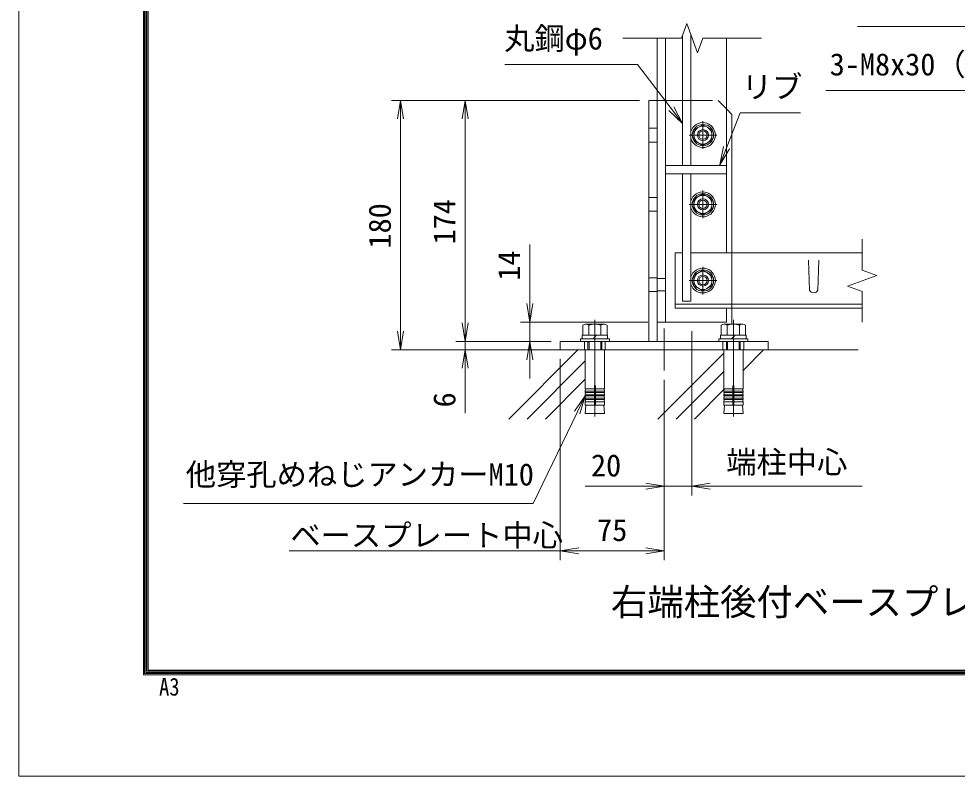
# Model space of a CAD drawing. Units: millimetres, scale not verified, with parts at other scales. Extents: x -4200 to 4200, y -2970 to 2970.
# Drawn here: x -4200 to -2167, y -2970 to -1329 of the extents above; entities that cross this region are included whole.
import ezdxf
from ezdxf.enums import TextEntityAlignment as Align

# ---------------------------------------------------------------- set-up
doc = ezdxf.new("R2010")
doc.units = ezdxf.units.MM
doc.header["$LTSCALE"] = 20
doc.linetypes.add('DASHED', pattern=[7.5, 6, -1.5])
doc.linetypes.add('USER1', pattern=[50.8, 31.75, -6.35, 6.35, -6.35])
for name, color, linetype, lineweight in [('0-0_D-TTL', 7, 'Continuous', 9), ('0-2_D-BMK', 2, 'USER1', 13), ('0-3_D-STR3', 3, 'Continuous', 13), ('0-4_D-STR1', 1, 'Continuous', 18), ('0-5_0', 7, 'Continuous', 9), ('0-7_D-STR-DIM', 7, 'Continuous', 9), ('0-8_D-STR-TXT', 7, 'Continuous', 9), ('0-9_D-BGD', 7, 'Continuous', 9), ('0-A_D-DCR-HCH', 7, 'Continuous', 9)]:
    doc.layers.add(name, color=color, linetype=linetype, lineweight=lineweight)
doc.layers.add('0-1_D-TTL-TXT', color=7, linetype='Continuous')
doc.styles.add('ＭＳ ゴシック', font='')
doc.styles.get('ＭＳ ゴシック').set_extended_font_data('MS Gothic')

# ---------------------------------------------------------------- blocks, each defined once
blk = doc.blocks.new('_Open')
at = {"layer": '0-5_0'}
blk.add_line((-20, 3.33), (0, 0), dxfattribs=at)
blk.add_lwpolyline([(-20, -3.33), (0, 0), (-20, 0)], dxfattribs=at)
blk = doc.blocks.new('MLeader3')
at = {"layer": '0-8_D-STR-TXT'}
blk.add_line((-2996.36, -2179.19), (-2972.98, -2146.06), dxfattribs=at)
for points in [[(-2984.35, -2184.99), (-2972.98, -2146.06), (-2990.36, -2182.09)], [(-2990.36, -2182.09), (-3085.52, -2379.41), (-3836.23, -2379.41), (-3843.43, -2379.41)]]:
    blk.add_lwpolyline(points, dxfattribs=at)

msp = doc.modelspace()

# ---------------------------------------------------------------- linework, layer by layer
at = {"layer": '0-0_D-TTL', "color": 2, "lineweight": 18}
msp.add_lwpolyline([(-4200, 2970), (4200, 2970), (4200, -2970), (-4200, -2970)], close=True, dxfattribs=at)
at = {"layer": '0-0_D-TTL'}
for points in [[(-3930, 2750), (3930, 2750), (3930, -2750), (-3930, -2750)], [(-3927.5, 2747.5), (3927.5, 2747.5), (3927.5, -2747.5), (-3927.5, -2747.5)], [(-3925, 2745), (3925, 2745), (3925, -2745), (-3925, -2745)], [(-3922.5, 2742.5), (3922.5, 2742.5), (3922.5, -2742.5), (-3922.5, -2742.5)], [(-3920, 2740), (3920, 2740), (3920, -2740), (-3920, -2740)]]:
    msp.add_lwpolyline(points, close=True, dxfattribs=at)
at = {"layer": '0-2_D-BMK'}
for p, q in [((-2718.04, -1551.12), (-2718.04, -1611.12)), ((-2748.04, -1581.12), (-2688.04, -1581.12)), ((-2718.04, -1701.12), (-2718.04, -1761.12)), ((-2748.04, -1731.12), (-2688.04, -1731.12)), ((-2718.04, -1866.11), (-2718.04, -1926.11)), ((-2748.04, -1896.12), (-2688.04, -1896.12)), ((-2952.04, -1981.04), (-2952.04, -2191.04)), ((-2652.04, -1981.04), (-2652.04, -2191.04)), ((-2802.04, -2091.12), (-2802.04, -1999.89))]:
    msp.add_line(p, q, dxfattribs=at)
at = {"layer": '0-3_D-STR3'}
for p, q in [((-2761.94, -1647.12), (-2761.94, -1364.65)), ((-2743.94, -1647.12), (-2743.94, -1363.79)), ((-2835.04, -2028.12), (-2835.04, -1506.12)), ((-2835.04, -1506.12), (-2817.04, -1506.12)), ((-2817.04, -2028.12), (-2817.04, -1506.12)), ((-2667.04, -1524.12), (-2655.04, -1536.12)), ((-2655.04, -1836.12), (-2655.04, -1536.12)), ((-2718.04, -1558.62), (-2737.54, -1569.85)), ((-2718.04, -1558.62), (-2698.54, -1569.85)), ((-2737.54, -1569.85), (-2737.54, -1592.4)), ((-2698.54, -1569.85), (-2698.54, -1592.4)), ((-2718.04, -1603.62), (-2737.54, -1592.4)), ((-2718.04, -1603.62), (-2698.54, -1592.4)), ((-2761.94, -1941.12), (-2761.94, -1665.12)), ((-2718.04, -1708.62), (-2737.54, -1719.85)), ((-2737.54, -1719.85), (-2737.54, -1742.4)), ((-2718.04, -1708.62), (-2698.54, -1719.85)), ((-2698.54, -1719.85), (-2698.54, -1742.4)), ((-2718.04, -1753.62), (-2737.54, -1742.4)), ((-2718.04, -1753.62), (-2698.54, -1742.4)), ((-2718.04, -1873.62), (-2737.54, -1884.84)), ((-2737.54, -1884.84), (-2737.54, -1907.39)), ((-2718.04, -1873.62), (-2698.54, -1884.84)), ((-2698.54, -1884.84), (-2698.54, -1907.39)), ((-2718.04, -1918.62), (-2737.54, -1907.39)), ((-2718.04, -1918.62), (-2698.54, -1907.39)), ((-2655.04, -1990.74), (-2655.04, -1956.12)), ((-2931.27, -1990.62), (-2972.14, -1990.62)), ((-2631.27, -1990.62), (-2672.14, -1990.62)), ((-2978.44, -2014.62), (-2978.44, -1993.02)), ((-2965.24, -1993.02), (-2965.24, -2014.62)), ((-2938.84, -1993.02), (-2938.84, -2014.62)), ((-2925.64, -2014.62), (-2925.64, -1993.02)), ((-2678.44, -2014.62), (-2678.44, -1993.02)), ((-2665.24, -1993.02), (-2665.24, -2014.62)), ((-2638.84, -1993.02), (-2638.84, -2014.62)), ((-2625.64, -2014.62), (-2625.64, -1993.02)), ((-2967.04, -2046.12), (-2967.04, -2028.12)), ((-2964.64, -2046.12), (-2964.64, -2028.12)), ((-2955.79, -2022.12), (-2948.29, -2014.62)), ((-2939.44, -2046.12), (-2939.44, -2028.12)), ((-2937.04, -2046.12), (-2937.04, -2028.12)), ((-2667.04, -2046.12), (-2667.04, -2028.12)), ((-2664.64, -2046.12), (-2664.64, -2028.12)), ((-2655.79, -2022.12), (-2648.29, -2014.62)), ((-2639.44, -2046.12), (-2639.44, -2028.12)), ((-2637.04, -2046.12), (-2637.04, -2028.12)), ((-2953.17, -2124.74), (-2953.17, -2166.12)), ((-2950.92, -2124.74), (-2950.92, -2166.12)), ((-2653.17, -2124.74), (-2653.17, -2166.12)), ((-2650.92, -2124.74), (-2650.92, -2166.12)), ((-2953.17, -2143.62), (-2973.67, -2143.62)), ((-2953.17, -2136.12), (-2973.04, -2136.12)), ((-2953.17, -2151.12), (-2973.04, -2151.12)), ((-2950.92, -2136.12), (-2931.04, -2136.12)), ((-2950.92, -2143.62), (-2931.04, -2143.62)), ((-2950.92, -2151.12), (-2931.04, -2151.12)), ((-2653.17, -2143.62), (-2673.67, -2143.62)), ((-2653.17, -2136.12), (-2673.04, -2136.12)), ((-2653.17, -2151.12), (-2673.04, -2151.12)), ((-2650.92, -2136.12), (-2631.04, -2136.12)), ((-2650.92, -2143.62), (-2631.04, -2143.62)), ((-2650.92, -2151.12), (-2631.04, -2151.12)), ((-2953.17, -2158.62), (-2973.04, -2158.62)), ((-2950.92, -2158.62), (-2931.04, -2158.62)), ((-2653.17, -2158.62), (-2673.04, -2158.62)), ((-2650.92, -2158.62), (-2631.04, -2158.62))]:
    msp.add_line(p, q, dxfattribs=at)
at = {"layer": '0-3_D-STR3', "linetype": 'DASHED'}
for p, q in [((-2817.04, -1506.12), (-2685.04, -1506.12)), ((-2685.04, -1506.12), (-2667.04, -1524.12)), ((-2835.04, -1566.12), (-2817.04, -1566.12)), ((-2835.04, -1596.12), (-2817.04, -1596.12)), ((-2835.04, -1716.12), (-2817.04, -1716.12)), ((-2835.04, -1746.12), (-2817.04, -1746.12)), ((-2655.04, -1956.12), (-2655.04, -1836.12)), ((-2835.04, -1890.12), (-2817.04, -1890.12)), ((-2835.04, -1920.12), (-2817.04, -1920.12)), ((-2974.54, -2046.12), (-2974.54, -2028.12)), ((-2974.54, -2046.12), (-2974.54, -2028.12)), ((-2929.54, -2046.12), (-2929.54, -2028.12)), ((-2929.54, -2046.12), (-2929.54, -2028.12)), ((-2674.54, -2046.12), (-2674.54, -2028.12)), ((-2674.54, -2046.12), (-2674.54, -2028.12)), ((-2629.54, -2046.12), (-2629.54, -2028.12)), ((-2629.54, -2046.12), (-2629.54, -2028.12))]:
    msp.add_line(p, q, dxfattribs=at)
at = {"layer": '0-3_D-STR3'}
for points in [[(-2761.94, -1941.12), (-2743.94, -1941.12), (-2743.94, -1665.12)], [(-2979.64, -2022.12), (-2979.64, -2014.62), (-2924.44, -2014.62), (-2924.44, -2022.12)], [(-2679.64, -2022.12), (-2679.64, -2014.62), (-2624.44, -2014.62), (-2624.44, -2022.12)], [(-2950.92, -2131.12), (-2931.04, -2131.12), (-2931.04, -2046.12), (-2973.04, -2046.12), (-2973.04, -2131.12), (-2953.17, -2131.12)], [(-2650.92, -2131.12), (-2631.04, -2131.12), (-2631.04, -2046.12), (-2673.04, -2046.12), (-2673.04, -2131.12), (-2653.17, -2131.12)], [(-2972.11, -2131.12), (-2973.04, -2136.12), (-2973.04, -2138.62), (-2953.17, -2138.62)], [(-2931.98, -2131.12), (-2931.04, -2136.12), (-2931.04, -2138.62), (-2950.92, -2138.62)], [(-2672.11, -2131.12), (-2673.04, -2136.12), (-2673.04, -2138.62), (-2653.17, -2138.62)], [(-2631.98, -2131.12), (-2631.04, -2136.12), (-2631.04, -2138.62), (-2650.92, -2138.62)], [(-2972.11, -2138.62), (-2973.04, -2143.62), (-2973.04, -2146.12), (-2953.17, -2146.12)], [(-2972.11, -2146.12), (-2973.04, -2151.12), (-2973.04, -2153.62), (-2953.17, -2153.62)], [(-2931.98, -2153.62), (-2931.04, -2158.62), (-2931.04, -2166.12), (-2973.04, -2166.12), (-2973.04, -2158.62), (-2972.11, -2153.62)], [(-2931.98, -2138.62), (-2931.04, -2143.62), (-2931.04, -2146.12), (-2950.92, -2146.12)], [(-2931.98, -2146.12), (-2931.04, -2151.12), (-2931.04, -2153.62), (-2950.92, -2153.62)], [(-2672.11, -2138.62), (-2673.04, -2143.62), (-2673.04, -2146.12), (-2653.17, -2146.12)], [(-2672.11, -2146.12), (-2673.04, -2151.12), (-2673.04, -2153.62), (-2653.17, -2153.62)], [(-2631.98, -2153.62), (-2631.04, -2158.62), (-2631.04, -2166.12), (-2673.04, -2166.12), (-2673.04, -2158.62), (-2672.11, -2153.62)], [(-2631.98, -2138.62), (-2631.04, -2143.62), (-2631.04, -2146.12), (-2650.92, -2146.12)], [(-2631.98, -2146.12), (-2631.04, -2151.12), (-2631.04, -2153.62), (-2650.92, -2153.62)], [(-2932.62, -2166.12), (-2931.04, -2184.12), (-2973.04, -2184.12), (-2971.47, -2166.12)], [(-2931.04, -2166.12), (-2951.11, -2166.12), (-2973.04, -2166.12)], [(-2632.62, -2166.12), (-2631.04, -2184.12), (-2673.04, -2184.12), (-2671.47, -2166.12)], [(-2631.04, -2166.12), (-2651.11, -2166.12), (-2673.04, -2166.12)]]:
    msp.add_lwpolyline(points, dxfattribs=at)
for points in [[(-3027.04, -2046.12), (-2577.04, -2046.12), (-2577.04, -2028.12), (-3027.04, -2028.12)], [(-2920.54, -2022.12), (-2920.54, -2028.12), (-2983.54, -2028.12), (-2983.54, -2022.12)], [(-2620.54, -2022.12), (-2620.54, -2028.12), (-2683.54, -2028.12), (-2683.54, -2022.12)]]:
    msp.add_lwpolyline(points, close=True, dxfattribs=at)
for centre, radius in [((-2718.04, -1581.12), 23.1), ((-2718.04, -1581.12), 19.5), ((-2718.04, -1581.12), 12), ((-2718.04, -1581.12), 9), ((-2718.04, -1731.12), 23.1), ((-2718.04, -1731.12), 19.5), ((-2718.04, -1731.12), 12), ((-2718.04, -1731.12), 9), ((-2718.04, -1896.12), 23.1), ((-2718.04, -1896.12), 19.5), ((-2718.04, -1896.12), 12), ((-2718.04, -1896.12), 9)]:
    msp.add_circle(centre, radius, dxfattribs=at)
for centre, radius, start, end in [((-2718.04, -1581.12), 27, 196.41624, 163.58376), ((-2718.04, -1731.12), 27, 196.41624, 163.58376), ((-2718.04, -1896.12), 27, 196.41624, 163.58376), ((-2971.84, -2000.87), 10.26, 49.96723, 130.03277), ((-2952.04, -2028.12), 37.5, 69.39031, 110.60969), ((-2932.24, -2000.69), 10.12, 49.3117, 130.6883), ((-2671.84, -2000.87), 10.26, 49.96723, 130.03277), ((-2652.04, -2028.12), 37.5, 69.39031, 110.60969), ((-2632.24, -2000.69), 10.12, 49.3117, 130.6883), ((-2952.04, -2124.74), 1.12, 0, 180), ((-2652.04, -2124.74), 1.12, 0, 180)]:
    msp.add_arc(centre, radius, start, end, dxfattribs=at)
at = {"layer": '0-4_D-STR1'}
for p, q in [((-2817.04, -1986.12), (-2817.04, -1371.21)), ((-2799.04, -1986.12), (-2799.04, -1371.21)), ((-2667.04, -1371.21), (-2667.04, -1836.12)), ((-2667.04, -1647.12), (-2799.04, -1647.12)), ((-2667.04, -1665.12), (-2799.04, -1665.12)), ((-2373.21, -1873.42), (-2373.21, -1806.51)), ((-2761.94, -1836.12), (-2778.04, -1836.12)), ((-2778.04, -1956.12), (-2778.04, -1836.12)), ((-2373.21, -1836.12), (-2743.94, -1836.12)), ((-2487.04, -1916.73), (-2489.29, -1852.23)), ((-2469.04, -1916.73), (-2466.79, -1852.23)), ((-2373.21, -1986.51), (-2373.21, -1919.6)), ((-2373.21, -1947.12), (-2778.04, -1947.12)), ((-2373.21, -1956.12), (-2778.04, -1956.12)), ((-2667.04, -1956.12), (-2667.04, -1986.12)), ((-2817.04, -1986.12), (-2667.04, -1986.12))]:
    msp.add_line(p, q, dxfattribs=at)
at = {"layer": '0-4_D-STR1', "linetype": 'DASHED'}
for p, q in [((-2799.04, -1891.62), (-2817.04, -1891.62)), ((-2799.04, -1918.62), (-2817.04, -1918.62))]:
    msp.add_line(p, q, dxfattribs=at)
at = {"layer": '0-4_D-STR1'}
msp.add_lwpolyline([(-2373.21, -1919.6), (-2404.92, -1908.05), (-2341.49, -1884.97), (-2373.21, -1873.42)], dxfattribs=at)
msp.add_arc((-2478.04, -1912.98), 9.75, 202.61986, 337.38014, dxfattribs=at)
at = {"layer": '0-7_D-STR-DIM'}
for p, q in [((-2764.33, -1371.21), (-2752.79, -1339.5)), ((-2752.79, -1339.5), (-2729.7, -1402.92)), ((-2764.33, -1371.21), (-2891.24, -1371.21)), ((-2729.7, -1402.92), (-2718.16, -1371.21)), ((-2591.24, -1371.21), (-2718.16, -1371.21)), ((-2855.04, -1506.12), (-3392.92, -1506.12)), ((-2855.04, -1506.12), (-3252.92, -1506.12)), ((-3372.92, -1546.12), (-3372.92, -2006.12)), ((-3232.92, -1546.12), (-3232.92, -1988.12)), ((-3092.92, -1946.12), (-3092.92, -1817.77)), ((-3232.92, -1988.12), (-3232.92, -1948.12)), ((-2837.04, -1986.12), (-3112.92, -1986.12)), ((-3092.92, -2028.12), (-3092.92, -1986.12)), ((-2742.04, -2006.12), (-2742.04, -2361.78)), ((-2742.04, -2006.12), (-2742.04, -2361.78)), ((-3047.04, -2028.12), (-3252.92, -2028.12)), ((-3047.04, -2028.12), (-3252.92, -2028.12)), ((-3232.92, -2028.12), (-3232.92, -2046.12)), ((-3047.04, -2028.12), (-3112.92, -2028.12)), ((-2975.04, -2046.12), (-3392.92, -2046.12)), ((-3047.04, -2046.12), (-3252.92, -2046.12)), ((-3092.92, -2068.12), (-3092.92, -2108.12)), ((-3027.04, -2066.12), (-3027.04, -2501.78)), ((-3232.92, -2086.12), (-3232.92, -2183.5)), ((-2802.04, -2111.12), (-2802.04, -2361.78)), ((-2802.04, -2111.12), (-2802.04, -2501.78)), ((-2842.04, -2341.78), (-2973.43, -2341.78)), ((-2742.04, -2341.78), (-2802.04, -2341.78)), ((-2702.04, -2341.78), (-2373.21, -2341.78)), ((-2702.04, -2341.78), (-2662.04, -2341.78)), ((-3613.99, -2481.78), (-3027.04, -2481.78)), ((-2987.04, -2481.78), (-2842.04, -2481.78))]:
    msp.add_line(p, q, dxfattribs=at)
at = {"layer": '0-8_D-STR-TXT'}
for points in [[(-2383.06, -1345.63), (-1936.57, -1345.63), (-1816.8, -1450.96)], [(-3146.91, -1428.13), (-2859.69, -1428.13), (-2763.16, -1554.27)], [(-2452.04, -1484.16), (-1892.68, -1484.16), (-1729.27, -1568.21)], [(-2507, -1533.03), (-2637.02, -1533.03), (-2680.88, -1643.86)]]:
    msp.add_lwpolyline(points, dxfattribs=at)
at = {"layer": '0-9_D-BGD'}
msp.add_line((-2382.04, -2046.12), (-3243.86, -2046.12), dxfattribs=at)
at = {"layer": '0-A_D-DCR-HCH'}
for p, q in [((-3138.77, -2196.12), (-2988.77, -2046.12)), ((-2816.02, -2196.12), (-2673.04, -2053.14)), ((-2631.04, -2090.69), (-2586.47, -2046.12)), ((-3099, -2196.12), (-2973.04, -2070.16)), ((-2776.25, -2196.12), (-2673.04, -2092.91)), ((-3059.22, -2196.12), (-2973.04, -2109.94)), ((-2736.47, -2196.12), (-2671.48, -2131.12))]:
    msp.add_line(p, q, dxfattribs=at)

# ---------------------------------------------------------------- block references
at = {"layer": '0-7_D-STR-DIM', "xscale": 2, "yscale": 2}
for p, rotation in [((-3372.92, -1506.12), 90), ((-3232.92, -1506.12), 90), ((-3092.92, -1986.12), 270), ((-3232.92, -2028.12), 270), ((-3232.92, -2028.12), 270), ((-3372.92, -2046.12), 270), ((-3092.92, -2028.12), 90), ((-3232.92, -2046.12), 90), ((-2742.04, -2341.78), 180), ((-2742.04, -2341.78), 180), ((-3027.04, -2481.78), 180)]:
    msp.add_blockref('_Open', p, dxfattribs=dict(at, rotation=rotation))
for p in [(-2802.04, -2341.78), (-2802.04, -2481.78)]:
    msp.add_blockref('_Open', p, dxfattribs=at)
at = {"layer": '0-8_D-STR-TXT', "xscale": 2, "yscale": 2}
for p, rotation in [((-2761.94, -1555.85), 307.42603), ((-2681.62, -1645.72), 248.409)]:
    msp.add_blockref('_Open', p, dxfattribs=dict(at, rotation=rotation))
at = {"layer": '0-8_D-STR-TXT'}
msp.add_blockref('MLeader3', (0, 0), dxfattribs=at)

# ---------------------------------------------------------------- texts
at = {"layer": '0-0_D-TTL', "style": 'ＭＳ ゴシック', "width": 0.85}
msp.add_text('A3', height=38.42, dxfattribs=at).set_placement((-3896.09, -2806.81), align=Align.BOTTOM_LEFT)
at = {"layer": '0-1_D-TTL-TXT', "style": 'ＭＳ ゴシック'}
msp.add_text('右端柱後付ベースプレート詳細図', height=57.77, dxfattribs=at).set_placement((-2917.26, -2638.6), align=Align.BOTTOM_LEFT)
at = {"layer": '0-7_D-STR-DIM', "style": 'ＭＳ ゴシック'}
for s, p in [('174', (-3239.67, -1817.89)), ('180', (-3379.67, -1826.77)), ('14', (-3099.67, -1896.47)), ('6', (-3239.67, -2171.03))]:
    msp.add_text(s, height=48.09, rotation=90, dxfattribs=at).set_placement(p, align=Align.BOTTOM_LEFT)
for s, p in [('20', (-2960.49, -2335.03)), ('端柱中心', (-2667.48, -2327.92)), ('75', (-2947.14, -2475.03))]:
    msp.add_text(s, height=48.09, dxfattribs=at).set_placement(p, align=Align.BOTTOM_LEFT)
at = {"layer": '0-8_D-STR-TXT', "style": 'ＭＳ ゴシック'}
for s, p in [('丸鋼φ6', (-3148.45, -1410.26)), ('3-M8x30（N.W.SW）', (-2443.42, -1466.3)), ('リブ', (-2633.79, -1515.16)), ('他穿孔めねじアンカーM10', (-3838.26, -2354.63)), ('ベースプレート中心', (-3611.66, -2486.48))]:
    msp.add_text(s, height=48.09, dxfattribs=at).set_placement(p, align=Align.BOTTOM_LEFT)

doc.saveas('drawing.dxf')
